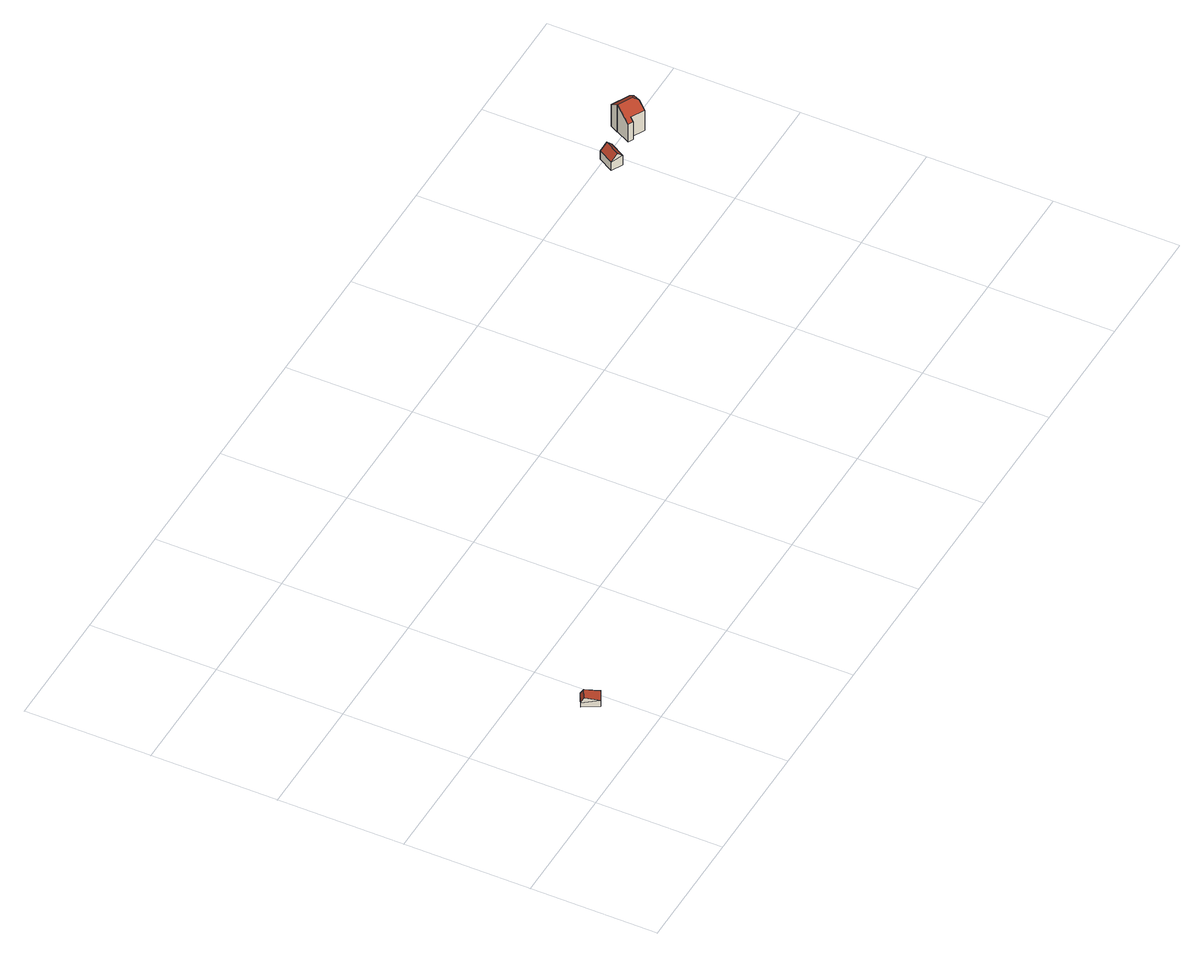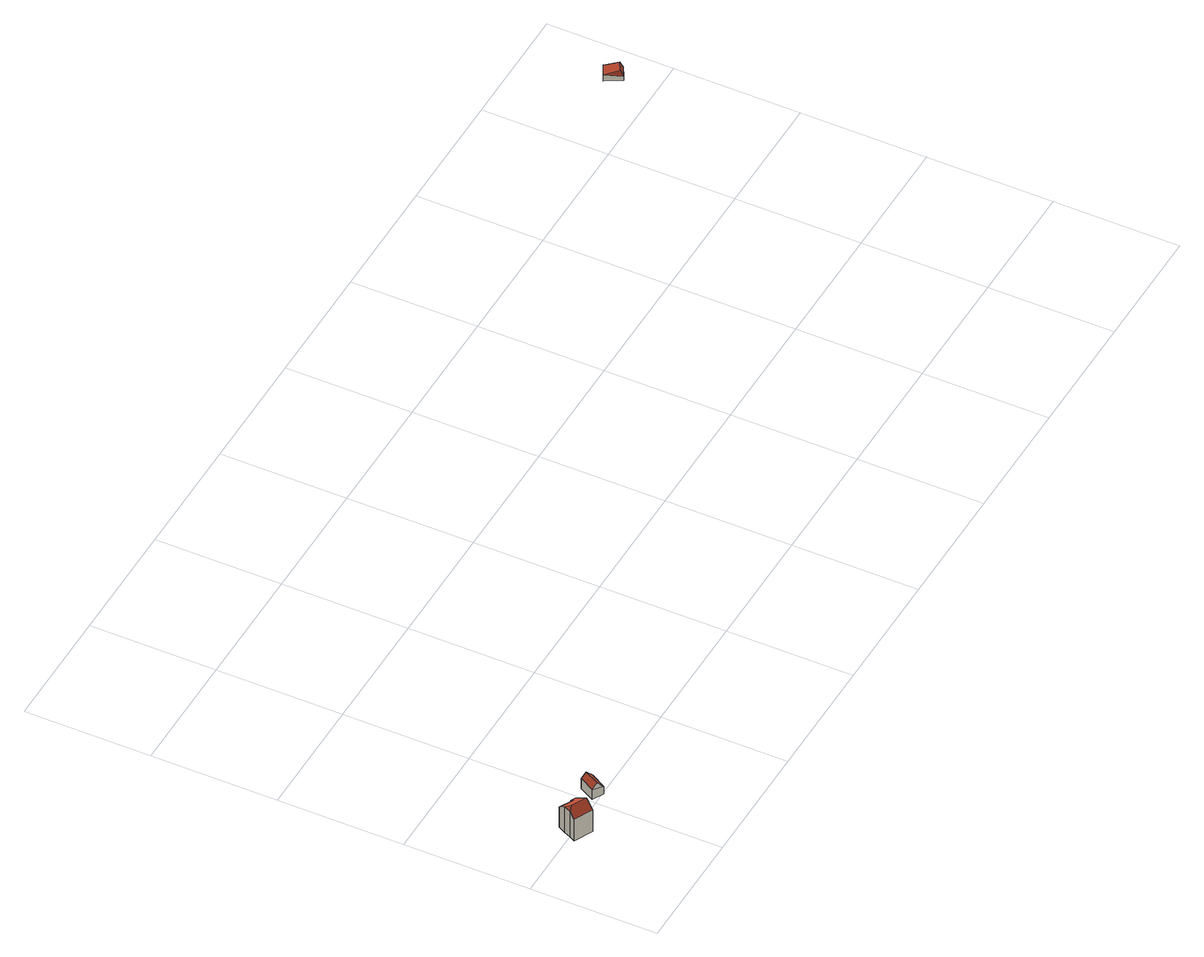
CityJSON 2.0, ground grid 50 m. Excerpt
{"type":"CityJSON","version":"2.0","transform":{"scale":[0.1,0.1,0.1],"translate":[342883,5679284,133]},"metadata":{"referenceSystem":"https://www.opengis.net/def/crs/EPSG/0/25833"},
"CityObjects":{
"building1":{"type":"Building","attributes":{"Dachtyp_tdc":"tdcHipAndGableRoof","Gemeindeschluessel":14729160,"Dachneigung":12.69,"QualitaetDacherkennung":18,"Geometrietyp2DReferenz":"3000","function":"31001_9998","roofType":"5000","measuredHeight":4.22},"geometry":[{"type":"MultiSurface","lod":"2","boundaries":[[[0,1,2,3]],[[1,4,5,2]],[[4,6,7,5]],[[6,0,3,7]],[[4,1,8]],[[0,6,9]],[[1,0,9,8]],[[6,4,8,9]],[[3,2,5,7]]],"semantics":{"surfaces":[{"type":"WallSurface"},{"type":"RoofSurface"},{"type":"GroundSurface"}],"values":[0,0,0,0,1,0,1,1,2]}}]},
"building2":{"type":"Building","attributes":{"Dachtyp_tdc":"tdcGableRoof","Gemeindeschluessel":14729160,"Dachneigung":46.12,"QualitaetDacherkennung":68,"Geometrietyp2DReferenz":"3000","function":"31001_9998","roofType":"3100","measuredHeight":6.74},"geometry":[{"type":"MultiSurface","lod":"2","boundaries":[[[10,11,12,13]],[[11,14,15,12]],[[14,16,17,15]],[[16,10,13,17]],[[14,11,18]],[[10,16,19]],[[11,10,19,18]],[[16,14,18,19]],[[13,12,15,17]]],"semantics":{"surfaces":[{"type":"WallSurface"},{"type":"RoofSurface"},{"type":"GroundSurface"}],"values":[0,0,0,0,0,0,1,1,2]}}]},
"building3":{"type":"Building","attributes":{"Dachtyp_tdc":"tdcGableAndHippedGRoof","Gemeindeschluessel":14729160,"Dachneigung":36.26,"QualitaetDacherkennung":80,"Geometrietyp2DReferenz":"3000","function":"31001_9998","roofType":"9999","measuredHeight":13.07},"geometry":[{"type":"MultiSurface","lod":"2","boundaries":[[[20,21,22,23]],[[21,24,25,22]],[[24,26,27,25]],[[26,28,29,27]],[[28,30,31,29]],[[30,32,33,31]],[[32,34,35,33]],[[34,36,37,35]],[[36,38,39,37]],[[38,40,41,39]],[[40,20,23,41]],[[36,34,42]],[[34,32,30,28,26,42]],[[26,24,21,20,40,38,36,42]],[[23,22,25,27,29,31,33,35,37,39,41]]],"semantics":{"surfaces":[{"type":"WallSurface"},{"type":"RoofSurface"},{"type":"GroundSurface"}],"values":[0,0,0,0,0,0,0,0,0,0,0,1,1,1,2]}}]}
},
"vertices":[
[5,62,451],[49,86,451],[49,86,432],[5,62,432],[83,24,461],[83,24,432],[39,0,461],[39,0,432],[50,73,474],[11,51,474],
[2922,1448,50],[2956,1509,50],[2956,1509,12],[2922,1448,12],[2999,1485,58],[2999,1485,12],[2965,1424,58],[2965,1424,12],[2980,1495,79],[2946,1434,79],
[3115,1471,98],[3108,1457,86],[3108,1457,2],[3115,1471,2],[3089,1466,86],[3089,1466,2],[3117,1523,133],[3117,1523,2],[3118,1525,131],[3118,1525,2],[3135,1558,104],[3135,1558,2],[3208,1522,104],[3208,1522,2],[3197,1500,122],[3197,1500,2],[3184,1473,122],[3184,1473,2],[3169,1443,98],[3169,1443,2],[3118,1469,98],[3118,1469,2],[3176,1494,133]
]}
